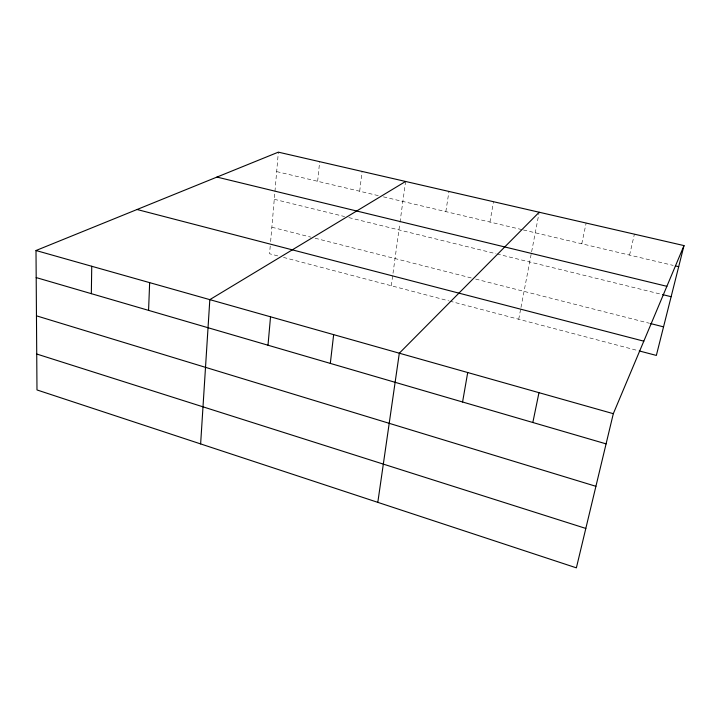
<?xml version="1.0" encoding="UTF-8"?>
<svg xmlns="http://www.w3.org/2000/svg" width="720" height="720" viewBox="0 0 720 720"><rect width="100%" height="100%" fill="white"/><g stroke="black" fill="none" stroke-linecap="round" stroke-linejoin="round"><path stroke-width="0.54" stroke-dasharray="3.6 2.7" d="M270.234 246.006L269.559 253.746L279.189 256.275M270.612 241.587L278.352 152.154M317.646 181.296L319.662 161.676M359.694 191.241L362.07 171.441M391.302 285.75L399.852 223.335M400.005 222.237L405.594 181.467M445.842 211.617L448.965 191.457M489.969 222.057L493.479 201.708M518.715 319.248L520.767 308.529M520.974 307.458L538.983 213.318M581.778 243.774L586.152 223.056M629.568 255.078L634.401 234.171M276.669 171.603L379.116 195.831M383.436 196.857L522.324 229.707M523.395 229.968L673.227 265.41M274.275 199.296L344.601 216.558M348.867 217.602L495.873 253.683M496.962 253.953L661.446 294.318M271.854 227.223L310.797 237.132M315.117 238.23L471.339 277.965M475.641 279.063L649.44 323.271M283.464 257.4L448.632 300.825M449.694 301.104L638.154 350.649"/><path stroke-width="1.08" d="M91.332 293.67L91.746 266.274M148.572 310.374L149.652 282.636M200.628 443.916L209.826 299.637L405.594 181.467M268.002 345.222L270.531 316.8M330.318 363.402L333.648 334.638M377.811 502.353L399.321 353.196L539.19 212.238M462.573 401.994L467.712 372.528M532.836 422.496L538.974 392.67M684 245.592L613.314 413.685L576.378 567.846L36.981 389.943L36 250.515L278.352 152.154L684 245.592L656.352 355.428L639.225 350.928M675.414 265.923L678.69 266.697M216.954 177.075L666.873 286.317M662.526 294.588L671.13 296.703M650.52 323.55L663.543 326.862M137.043 209.502L643.806 341.172M36 250.515L613.314 413.685M36.189 277.578L606.078 443.871M36.459 315.828L595.917 486.306M36.729 354.015L585.819 528.435"/></g></svg>
